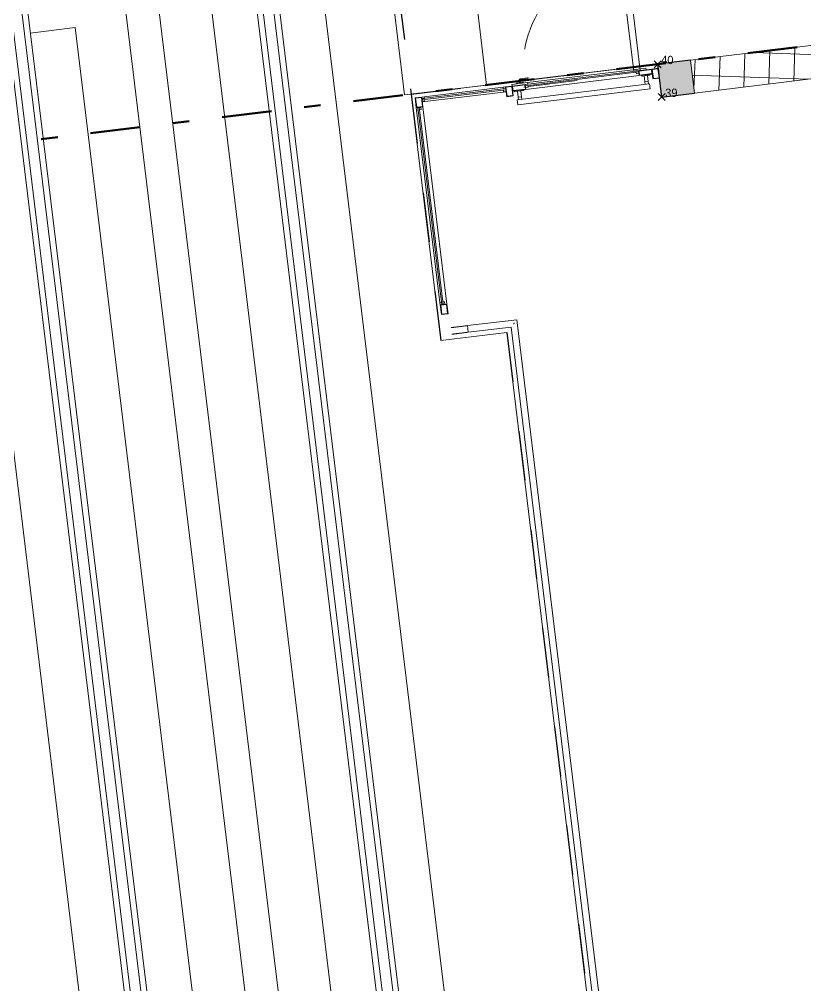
# Model space of a CAD drawing. Header units: metres. Extents: x 400403 to 400526, y 4543947 to 4544120.
# Drawn here: x 400452.14 to 400456.89, y 4543983.82 to 4543989.66 of the extents above; entities that cross this region are included whole.
import ezdxf

# ---------------------------------------------------------------- set-up
doc = ezdxf.new("R2010")
doc.units = ezdxf.units.M
doc.linetypes.add('Dash', pattern=[0.6, 0.3, -0.3])
doc.linetypes.add('Dash Dot 3mm MPD', pattern=[0.7, 0.3, -0.2, 0, -0.2])
for name, color, linetype, lineweight, true_color in [('A-----NPP', 7, 'Continuous', 15, 0x00a000), ('A_AREA', 4, 'Dash', 60, 0x00ffff), ('A_DOOR', 5, 'Continuous', 13, 0x0000ff), ('A_RC', 7, 'Continuous', 15, 0x007f00)]:
    doc.layers.add(name, color=color, linetype=linetype, lineweight=lineweight, true_color=true_color)
for name, color, linetype, lineweight in [('A_ELEVATION_2', 7, 'Continuous', 18), ('A_HANDRAIL', 7, 'Continuous', 5), ('A_HATCH', 7, 'Continuous', 18), ('G-PLANOTM', 7, 'Continuous', 13)]:
    doc.layers.add(name, color=color, linetype=linetype, lineweight=lineweight)

# ---------------------------------------------------------------- blocks, each defined once
blk = doc.blocks.new('Railing - balluster-2-2422211-PERON KAT _1_10 _-3_21_ KOTU TUĞLA DUVAR PLANI - 2_2')
at = {"layer": 'A_HANDRAIL', "color": 9, "lineweight": 5, "true_color": 0xc0c0c0}
for p, q in [((-0.002336497904118349, -0.09999999999998369), (1.143716304973943e-14, -0.09999999999998369)), ((1.142828126554243e-14, -0.09999999999998369), (0.002336497904141222, -0.09999999999998369))]:
    blk.add_line(p, q, dxfattribs=at)
at = {"layer": 'A_HANDRAIL', "color": 9, "lineweight": 5, "true_color": 0xc0c0c0, "flags": 128}
for points in [[(-0.0199999999998915, 9.096083886106499e-14), (-0.0199999999998915, -7.998933382026507e-05), (-0.0199999999998915, -0.00031982936965411), (-0.0199999999998915, -0.0007191364145245643), (-0.0199999999998915, -0.001277271662350188), (-0.0199999999998915, -0.001993342215790472), (-0.0199999999998915, -0.002866202514712177), (-0.0199999999998915, -0.003894456168833665), (-0.0199999999998915, -0.005076458191671122), (-0.0199999999998915, -0.006410317632117926), (-0.0199999999998915, -0.007893900599624555), (-0.0199999999998915, -0.009524833677915559), (-0.0199999999998915, -0.01130050772198517), (-0.0199999999998915, -0.01321808203214729), (-0.01999999999987417, -0.01527448889857323), (-0.0199999999998915, -0.01746643850894519), (-0.01999999999987417, -0.01979042421147641), (-0.0199999999998915, -0.02224272812481689), (-0.01999999999987417, -0.02481942708582244), (-0.0199999999998915, -0.02751639892582219), (-0.0199999999998915, -0.03032932906519283), (-0.0199999999998915, -0.03325371741577886), (-0.0199999999998915, -0.03628488558005324), (-0.0199999999998915, -0.03941798433557005), (-0.0199999999998915, -0.04264800139265931), (-0.0199999999998915, -0.04596976941309701), (-0.0199999999998915, -0.04937797427663484), (-0.0199999999998915, -0.05286716358253805), (-0.0199999999998915, -0.05643175537224041), (-0.0199999999998915, -0.060066047059286), (-0.0199999999998915, -0.06376422455225081), (-0.0199999999998915, -0.06752037155603437), (-0.01999999999987417, -0.0713284790367161), (-0.0199999999998915, -0.0751824548346737), (-0.0199999999998915, -0.07907613341077273), (-0.0199999999998915, -0.08300328570988713), (-0.01999999999987417, -0.08695762912609661), (-0.0199999999998915, -0.0909328375534825), (-0.01999999999987417, -0.0949225515065519), (-0.0199999999998915, -0.09892038829409071), (-0.0199999999998915, -0.09999999999991663)], [(0.02000000000011673, -0.09999999999991663), (0.02000000000011673, -0.09600106658125798), (0.02000000000011673, -0.0920085306030009), (0.02000000000011673, -0.08802877927102752), (0.02000000000011673, -0.08406817933849345), (0.02000000000009941, -0.08013306692040986), (0.02000000000011673, -0.07622973735719714), (0.02000000000009941, -0.07236443514350521), (0.02000000000009941, -0.06854334393830508), (0.02000000000011673, -0.06477257667240817), (0.02000000000011673, -0.0610581657690543), (0.02000000000009941, -0.05740605349331318), (0.02000000000011673, -0.05382208244575848), (0.02000000000011673, -0.05031198621553563), (0.02000000000011673, -0.0468813802078275), (0.02000000000011673, -0.04353575266041902), (0.02000000000011673, -0.04028045586367621), (0.02000000000011673, -0.0371206975980689), (0.02000000000011673, -0.03406153280276863), (0.02000000000011673, -0.03110785548885326), (0.02000000000011673, -0.02826439090996099), (0.02000000000011673, -0.02553568800282099), (0.02000000000011673, -0.02292611211002238), (0.02000000000011673, -0.02043983799628367), (0.02000000000011673, -0.01808084316981766), (0.02000000000011673, -0.01585290151912274), (0.02000000000011673, -0.01375957727557841), (0.02000000000011673, -0.01180421931142222), (0.02000000000011673, -0.00998995578226028), (0.02000000000011673, -0.008319689122744103), (0.02000000000011673, -0.006796091403193043), (0.02000000000009941, -0.00542160005495897), (0.02000000000011673, -0.004198413970987087), (0.02000000000011673, -0.003128489988083084), (0.02000000000011673, -0.002213539756383239), (0.02000000000011673, -0.001455027001069334), (0.02000000000011673, -0.0008541651807421204), (0.02000000000011673, -0.0004119155461480887), (0.02000000000011673, -0.0001289856023522134), (0.02000000000011673, -5.827976912235045e-06), (0.02000000000011673, 9.096083886106499e-14)]]:
    blk.add_lwpolyline(points, dxfattribs=at)
blk = doc.blocks.new('Railing - Railing-2423707-PERON KAT _1_10 _-3_21_ KOTU TUĞLA DUVAR PLANI - 2_2')
at = {"rotation": 144.0002451151524}
blk.add_blockref('Railing - balluster-2-2422211-PERON KAT _1_10 _-3_21_ KOTU TUĞLA DUVAR PLANI - 2_2', (114.8217638250761, -28.89402495623902), dxfattribs=at)
blk = doc.blocks.new('Top Rail Type - Top Rail_Internal_-2424180-PERON KAT _1_10 _-3_21_ KOTU TUĞLA DUVAR PLANI - 2_2')
at = {"layer": 'A_HANDRAIL', "color": 9, "lineweight": 5, "true_color": 0xc0c0c0}
for p, q in [((115.0406961514006, -28.55866151683314), (114.8643616140231, -28.80136736951869)), ((129.6434993256456, -39.16812360295055), (115.0406961514006, -28.55866151683315)), ((114.8967223943811, -28.82487864116904), (115.0495456601084, -28.61453356884157)), ((115.0495456601084, -28.61453356884158), (129.6199880539952, -39.20048438330865)), ((114.8824322765891, -28.8144963562672), (114.8786517318149, -28.81174965442046))]:
    blk.add_line(p, q, dxfattribs=at)
blk.add_open_spline([(115.0456389983474, -28.58985955416112), (115.045564562483, -28.58938028544159), (115.0453947705791, -28.58829100359698), (115.0451209057742, -28.58659754281015), (115.0448470408587, -28.58490408217497), (115.0446772491378, -28.58381480007954), (115.0446028132281, -28.58333553142207)], degree=3, knots=[0.4627283698569553, 0.4627283698569553, 0.4627283698569553, 0.4627283698569553, 0.4791666666666667, 0.5, 0.5208333333333334, 0.5372716301438553, 0.5372716301438553, 0.5372716301438553, 0.5372716301438553], dxfattribs=at)
blk = doc.blocks.new('Top Rail Type - Top Rail_Internal_-V12-PERON KAT _1_10 _-3_21_ KOTU TUĞLA DUVAR PLANI - 2_2')
at = {"layer": 'A_HANDRAIL', "color": 9, "lineweight": 5, "true_color": 0xc0c0c0}
for p, q in [((114.8643616140229, -28.80136736951866), (115.0406961514005, -28.55866151683309)), ((115.0406961514005, -28.55866151683309), (129.6434993256455, -39.16812360295052)), ((114.896722394381, -28.824878641169), (115.0495456601082, -28.61453356884151)), ((115.0495456601082, -28.61453356884151), (129.6199880539951, -39.2004843833086)), ((114.8643616140229, -28.80136736951866), (114.896722394381, -28.824878641169))]:
    blk.add_line(p, q, dxfattribs=at)
blk = doc.blocks.new('C1060_30_TUNNEL_PLATFORM EDGE - C1060_30_TUNNEL_PLATFORM EDGE-4192308-PERON KAT _1_10 _-3_21_ KOTU TUĞLA DUVAR PLANI - 2_2')
at = {"layer": 'G-PLANOTM'}
for p, q in [((90, 1.999999979749713), (24.83265379565709, 1.999999979749713)), ((90, 1.999999979749713), (90, 1.499999979749506)), ((90, 1.499999979749506), (25.19592505965992, 1.499999979749506))]:
    blk.add_line(p, q, dxfattribs=at)
blk = doc.blocks.new('E1010_70_PLATFORM ENDING DOOR - INT HOLLOW METAL-4232869-PERON KAT _1_10 _-3_21_ KOTU TUĞLA DUVAR PLANI - 2_2')
at = {"layer": 'A_DOOR', "lineweight": 15}
for p, q in [((0.974999999999992, 1.245000000000009), (1.014999999999992, 1.245000000000009)), ((0.9749999999999922, 1.185000000000009), (0.974999999999992, 1.245000000000009)), ((0.9774999999999919, 1.242500000000011), (0.9774999999999922, 1.187500000000011)), ((1.012499999999992, 1.242500000000011), (0.9774999999999919, 1.242500000000011)), ((1.012499999999992, 1.187500000000011), (1.012499999999992, 1.242500000000011)), ((1.014999999999992, 1.245000000000009), (1.014999999999992, 1.185000000000009)), ((1.014999999999992, 1.185000000000009), (0.9749999999999922, 1.185000000000009)), ((0.9774999999999922, 1.187500000000011), (1.012499999999992, 1.187500000000011)), ((0.9869999999999886, 1.185000000000009), (0.9969999999999881, 1.185000000000009)), ((0.9869999999999888, 1.170000000000009), (0.9869999999999886, 1.185000000000009)), ((0.9969999999999885, 1.170000000000009), (0.9869999999999888, 1.170000000000009)), ((0.9969999999999886, 1.185000000000009), (1.004999999999991, 1.185000000000009)), ((0.9969999999999897, -0.01499999999999172), (0.9969999999999886, 1.185000000000009)), ((0.9969999999999881, 1.185000000000009), (0.9969999999999885, 1.170000000000009)), ((1.004999999999991, 1.185000000000009), (1.004999999999992, -0.01499999999999172)), ((1.00499999999999, 1.185000000000009), (1.01499999999999, 1.185000000000009)), ((1.004999999999991, 1.170000000000009), (1.00499999999999, 1.185000000000009)), ((1.01499999999999, 1.170000000000009), (1.004999999999991, 1.170000000000009)), ((1.01499999999999, 1.185000000000009), (1.01499999999999, 1.170000000000009)), ((0.9869999999999904, 8.595257838805992e-15), (0.9969999999999903, 8.662937034387142e-15)), ((0.9869999999999904, -0.01499999999999172), (0.9869999999999904, 8.595257838805992e-15)), ((0.9969999999999903, 8.662937034387142e-15), (0.9969999999999903, -0.01499999999999165)), ((1.004999999999992, 8.595257838805992e-15), (1.014999999999992, 8.662937034387142e-15)), ((1.004999999999992, -0.01499999999999172), (1.004999999999992, 8.595257838805992e-15)), ((1.014999999999992, 8.662937034387142e-15), (1.014999999999992, -0.01499999999999165)), ((-0.4650000000000079, -0.01499999999999442), (-0.4250000000000079, -0.01499999999999442)), ((-0.4650000000000077, -0.07499999999999432), (-0.4650000000000079, -0.01499999999999442)), ((-0.4625000000000079, -0.0174999999999944), (-0.4625000000000078, -0.07249999999999435)), ((-0.4275000000000079, -0.0174999999999944), (-0.4625000000000079, -0.0174999999999944)), ((-0.4275000000000077, -0.07249999999999435), (-0.4275000000000079, -0.0174999999999944)), ((-0.4250000000000079, -0.01499999999999442), (-0.4250000000000078, -0.07499999999999432)), ((-0.4250000000000079, -0.07499999999999432), (-0.4250000000000079, -0.0449999999999941)), ((-0.4250000000000079, -0.0449999999999941), (-0.3450000000000079, -0.0449999999999941)), ((-0.3475000000000079, -0.04749999999999407), (-0.4225000000000079, -0.04749999999999407)), ((-0.4225000000000079, -0.04749999999999407), (-0.4225000000000079, -0.07249999999999435)), ((-0.3475000000000079, -0.07249999999999435), (-0.3475000000000079, -0.04749999999999407)), ((-0.3450000000000079, -0.0449999999999941), (-0.3450000000000079, -0.07499999999999432)), ((-0.3450000000000079, -0.05699999999999408), (-0.330000000000008, -0.05699999999999408)), ((-0.3450000000000079, -0.06699999999999397), (-0.3450000000000079, -0.05699999999999408)), ((-0.330000000000008, -0.05699999999999408), (-0.330000000000008, -0.06699999999999397)), ((0.3299999999999924, -0.05699999999999192), (0.3449999999999924, -0.05699999999999192)), ((0.3299999999999924, -0.0669999999999918), (0.3299999999999924, -0.05699999999999192)), ((0.3449999999999924, -0.07499999999999162), (0.3449999999999924, -0.04499999999999139)), ((0.3449999999999924, -0.04499999999999139), (0.4249999999999923, -0.04499999999999139)), ((0.3449999999999924, -0.05699999999999192), (0.3449999999999924, -0.0669999999999918)), ((0.4224999999999923, -0.04749999999999137), (0.3474999999999923, -0.04749999999999137)), ((0.3474999999999923, -0.04749999999999137), (0.3474999999999923, -0.07249999999999164)), ((0.4224999999999923, -0.07249999999999164), (0.4224999999999923, -0.04749999999999137)), ((0.4249999999999922, -0.01499999999999172), (0.4649999999999923, -0.01499999999999172)), ((0.4249999999999923, -0.07499999999999162), (0.4249999999999922, -0.01499999999999172)), ((0.4249999999999923, -0.04499999999999139), (0.4249999999999923, -0.07499999999999162)), ((0.4274999999999923, -0.01749999999999169), (0.4274999999999924, -0.07249999999999164)), ((0.4624999999999923, -0.01749999999999169), (0.4274999999999923, -0.01749999999999169)), ((0.4624999999999925, -0.07249999999999164), (0.4624999999999923, -0.01749999999999169)), ((0.4649999999999923, -0.01499999999999172), (0.4649999999999924, -0.07499999999999162)), ((0.4649999999999924, -0.04699999999999148), (0.4799999999999925, -0.04699999999999148)), ((0.4649999999999924, -0.05699999999999138), (0.4649999999999924, -0.04699999999999148)), ((0.4649999999999921, -0.05699999999999138), (0.974999999999992, -0.05699999999999138)), ((0.4649999999999921, -0.06499999999999388), (0.4649999999999921, -0.05699999999999138)), ((0.4799999999999925, -0.05699999999999138), (0.4649999999999924, -0.05699999999999138)), ((0.4799999999999925, -0.04699999999999148), (0.4799999999999925, -0.05699999999999138)), ((0.959999999999992, -0.04699999999998986), (0.9749999999999921, -0.04699999999998986)), ((0.959999999999992, -0.05699999999998975), (0.959999999999992, -0.04699999999998986)), ((0.9749999999999921, -0.05699999999998975), (0.959999999999992, -0.05699999999998975)), ((0.974999999999992, -0.01499999999999172), (1.014999999999992, -0.01499999999999172)), ((0.9749999999999922, -0.07499999999999162), (0.974999999999992, -0.01499999999999172)), ((0.9749999999999921, -0.04699999999998986), (0.9749999999999921, -0.05699999999998975)), ((0.974999999999992, -0.05699999999999138), (0.974999999999992, -0.06499999999999388)), ((0.9774999999999919, -0.01749999999999007), (0.9774999999999922, -0.07249999999999002)), ((1.012499999999992, -0.01749999999999007), (0.9774999999999919, -0.01749999999999007)), ((0.9969999999999903, -0.01499999999999165), (0.9869999999999904, -0.01499999999999172)), ((1.004999999999992, -0.01499999999999171), (0.9969999999999897, -0.01499999999999172)), ((1.014999999999992, -0.01499999999999165), (1.004999999999992, -0.01499999999999172)), ((1.012499999999992, -0.07249999999999002), (1.012499999999992, -0.01749999999999007)), ((1.014999999999992, -0.01499999999999172), (1.014999999999992, -0.07499999999999162)), ((-0.4250000000000078, -0.07499999999999432), (-0.4650000000000077, -0.07499999999999432)), ((-0.4625000000000078, -0.07249999999999435), (-0.4275000000000077, -0.07249999999999435)), ((-0.3450000000000079, -0.07499999999999432), (-0.4250000000000079, -0.07499999999999432)), ((-0.4225000000000079, -0.07249999999999435), (-0.3475000000000079, -0.07249999999999435)), ((-0.3900000000000078, -0.07499999999999432), (-0.330000000000008, -0.07499999999999432)), ((-0.3900000000000078, -0.08499999999999422), (-0.3900000000000078, -0.07499999999999432)), ((-0.3300000000000079, -0.08499999999999422), (-0.3900000000000078, -0.08499999999999422)), ((-0.3450000000000079, -0.0669999999999918), (0.3449999999999924, -0.0669999999999918)), ((-0.3450000000000079, -0.07499999999999432), (-0.3450000000000079, -0.0669999999999918)), ((-0.330000000000008, -0.06699999999999397), (-0.3450000000000079, -0.06699999999999397)), ((0.3449999999999924, -0.07499999999999432), (-0.3450000000000079, -0.07499999999999432)), ((-0.330000000000008, -0.07499999999999432), (-0.3300000000000079, -0.08499999999999422)), ((0.3449999999999924, -0.0669999999999918), (0.3299999999999924, -0.0669999999999918)), ((0.3299999999999924, -0.07499999999999162), (0.4249999999999923, -0.07499999999999162)), ((0.3299999999999924, -0.08499999999999151), (0.3299999999999924, -0.07499999999999162)), ((0.4249999999999924, -0.08499999999999151), (0.3299999999999924, -0.08499999999999151)), ((0.3449999999999924, -0.0669999999999918), (0.3449999999999924, -0.07499999999999432)), ((0.4249999999999923, -0.07499999999999162), (0.3449999999999924, -0.07499999999999162)), ((0.3474999999999923, -0.07249999999999164), (0.4224999999999923, -0.07249999999999164)), ((0.4249999999999923, -0.07499999999999162), (0.4249999999999924, -0.08499999999999151)), ((0.4649999999999924, -0.07499999999999162), (0.4249999999999923, -0.07499999999999162)), ((0.4274999999999924, -0.07249999999999164), (0.4624999999999925, -0.07249999999999164)), ((0.974999999999992, -0.06499999999999388), (0.4649999999999921, -0.06499999999999388)), ((0.4649999999999924, -0.06499999999999334), (0.4799999999999925, -0.06499999999999334)), ((0.4649999999999924, -0.07499999999999324), (0.4649999999999924, -0.06499999999999334)), ((0.4799999999999925, -0.07499999999999324), (0.4649999999999924, -0.07499999999999324)), ((0.4799999999999925, -0.06499999999999334), (0.4799999999999925, -0.07499999999999324)), ((0.959999999999992, -0.06499999999999172), (0.9749999999999921, -0.06499999999999172)), ((0.959999999999992, -0.07499999999999162), (0.959999999999992, -0.06499999999999172)), ((0.9749999999999921, -0.07499999999999162), (0.959999999999992, -0.07499999999999162)), ((0.9749999999999921, -0.06499999999999172), (0.9749999999999921, -0.07499999999999162)), ((1.014999999999992, -0.07499999999999162), (0.9749999999999922, -0.07499999999999162)), ((0.9774999999999922, -0.07249999999999002), (1.012499999999992, -0.07249999999999002))]:
    blk.add_line(p, q, dxfattribs=at)
at = {"layer": 'A_DOOR'}
for p, q in [((0.974999999999992, -0.01499999999999172), (0.974999999999992, 1.185000000000009)), ((1.014999999999992, 1.170000000000007), (1.014999999999992, 1.015187933717243e-14)), ((0.4044440494718735, 0.04174289858439793), (-0.4005559505281298, 0.04174289858443258)), ((-0.4005559505280796, 0.01174289858431221), (-0.4005559505280795, 0.04174289858431221)), ((-0.4005559505281341, 0.01174289858442207), (0.4044440494718691, 0.01174289858440475)), ((-0.3945797254728815, -0.003612440475016215), (-0.3945797254728814, 0.01174669302401121)), ((-0.3745797254728819, 0.01175939147384203), (-0.374579725472882, -0.003612440475016194)), ((0.3770827252608809, -0.003612440475018926), (0.3770827252608809, 0.01174289858431011)), ((0.3970827252608805, 0.01174289858430848), (0.3970827252608804, -0.003612440475018958)), ((0.4044440494719206, 0.04174289858430946), (0.4044440494719205, 0.01174289858430946)), ((-0.4088969128587294, -0.03947030485118735), (-0.4088969128587294, -0.04499999999988581)), ((-0.406128127817383, -0.03947030485128616), (-0.4088969128586771, -0.03947030485128615)), ((-0.4088969128586765, -0.03947030485128615), (-0.4048619663790108, -0.03947030485128616)), ((-0.4048619663790108, -0.03947030485128607), (-0.3640883171177384, -0.03947030485128614)), ((-0.3745797254728815, -0.003612440475016254), (-0.3945797254728815, -0.003612440475016215)), ((-0.3945797254728819, -0.003612440475016211), (-0.3945797254728821, -0.03947030485128535)), ((-0.374579725472882, -0.003612440475016249), (-0.374579725472882, -0.03947030485128538)), ((-0.3640883171177384, -0.03947030485128616), (-0.3600725658610873, -0.03947030485128617)), ((-0.3600725658610869, -0.03947030485128617), (-0.3629821546982512, -0.03947030485128616)), ((-0.3600725658611429, -0.04499999999988581), (-0.3600725658611386, -0.03947030485118735)), ((-0.3450000000000056, -0.0449999999999941), (0.3449999999999901, -0.0449999999999941)), ((0.3581801474065978, -0.03947030485117002), (0.3581801474065978, -0.04499999999988581)), ((0.3610897362438126, -0.03947030485128752), (0.3581801474066484, -0.0394703048512875)), ((0.3581801474066478, -0.0394703048512875), (0.3621958986632987, -0.03947030485128752)), ((0.3621958986632987, -0.03947030485128752), (0.4119695518584635, -0.03947030485128761)), ((0.3970827252608808, -0.003612440475018965), (0.3770827252608809, -0.003612440475018927)), ((0.3770827252608804, -0.003612440475018922), (0.3770827252608803, -0.03947030485128752)), ((0.3970827252608804, -0.003612440475018961), (0.3970827252608803, -0.03947030485128755)), ((0.4119695518584635, -0.03947030485128761), (0.4160044983381292, -0.03947030485128761)), ((0.4160044983381294, -0.03947030485128761), (0.4132357132968352, -0.03947030485128761)), ((0.416004498338087, -0.04499999999988581), (0.4160044983380783, -0.03947030485118735)), ((0.4649999999999923, -0.04499999999999139), (0.9749999999999921, -0.04499999999999139)), ((-0.3300000000000079, -0.08499999999999422), (0.3299999999999923, -0.08499999999999172)), ((0.368749999999992, -0.107499999999994), (0.326249999999992, -0.107499999999994)), ((0.326249999999992, -0.1124999999999939), (0.368749999999992, -0.1124999999999939)), ((0.354999999999941, -0.08499999999989405), (0.3549999999999366, -0.08999999999989292)), ((0.3649999999999922, -0.08999999999999421), (0.354999999999992, -0.08999999999999421)), ((0.354999999999992, -0.08999999999999421), (0.3563397459621477, -0.08999999999999421)), ((0.387499999999992, -0.08999999999999421), (0.3649999999999921, -0.08999999999999421)), ((0.373749999999992, -0.08999999999999415), (0.373749999999992, -0.102499999999994)), ((0.378749999999992, -0.102499999999994), (0.378749999999992, -0.08999999999999415)), ((0.397499999999992, -0.08999999999999421), (0.387499999999992, -0.08999999999999421)), ((0.3961602540378363, -0.08999999999999421), (0.397499999999992, -0.08999999999999421)), ((0.3974999999999443, -0.08999999999989292), (0.3974999999999443, -0.08499999999987672)), ((0.9599999999999902, -0.07499999999999162), (0.4799999999999941, -0.07499999999999162))]:
    blk.add_line(p, q, dxfattribs=at)
at = {"layer": 'A_DOOR', "color": 176, "true_color": 0x00007f}
for p, q in [((-0.3549999999999658, -0.07500000000000649), (-0.3149999999999658, -0.07500000000000642)), ((-0.3549999999999658, -0.07500000000000649), (-0.3549999999999646, -0.7850000000000066)), ((-0.3149999999999646, -0.7850000000000066), (-0.3149999999999658, -0.07500000000000637)), ((-0.3549999999999646, -0.7850000000000066), (-0.3149999999999646, -0.7850000000000066))]:
    blk.add_line(p, q, dxfattribs=at)
at = {"layer": 'A_DOOR', "color": 7, "lineweight": 5}
for p, q in [((0.3549999999999663, -0.1000000000009694), (-0.3550000000000071, -0.1000000000009717)), ((0.2072335025380465, -0.1000000000009698), (0.3549999999999663, -0.1000000000009694))]:
    blk.add_line(p, q, dxfattribs=at)
at = {"layer": 'A_DOOR', "color": 7, "linetype": 'Dash', "lineweight": 5}
for p, q in [((0.3299999999999952, -0.06000000000096977), (-0.2504822335025506, -0.06000000000097165)), ((0.2072335025380255, -0.06000000000097017), (0.329999999999993, -0.06000000000096977)), ((0.3474999999999881, -0.06000000000096972), (0.3549999999999531, -0.06000000000096969)), ((0.3549999999999531, -0.06000000000096969), (0.3474999999999992, -0.06000000000096972))]:
    blk.add_line(p, q, dxfattribs=at)
at = {"layer": 'A_DOOR', "linetype": 'Dash', "lineweight": 5}
blk.add_arc((-0.3549999999999656, -0.07500000000000649), 0.7099999999999996, 269.9999999999997, 1.000000000000618, dxfattribs=at)
at = {"layer": 'A_DOOR'}
for centre, radius, start, end in [((0.326249999999992, -0.1099999999999939), 0.002500000000000002, 90, 269.9999999999996), ((0.368749999999992, -0.102499999999994), 0.01000000000000001, 269.9999999999999, 3.975693351829397e-13), ((0.368749999999992, -0.102499999999994), 0.005000000000000004, 269.9999999999996, 0)]:
    blk.add_arc(centre, radius, start, end, dxfattribs=at)
blk = doc.blocks.new('M09-PRT-S24-ZZ-M3-ARC-01_rvt-1-PERON KAT _1_10 _-3_21_ KOTU TUĞLA DUVAR PLANI - 2_2')
at = {"layer": 'A_HATCH', "lineweight": 5, "true_color": 0x787878}
h = blk.add_hatch(dxfattribs=at)
h.set_pattern_fill('FP_2', color=8, style=0, pattern_type=2)
h.set_pattern_definition([(45, (0, 0), (-0.1060660171779821, 0.1060660171779821), []), (135, (0, 0), (-0.1060660171779821, -0.1060660171779821), [])])
h.paths.add_polyline_path([(114.7689063427355, -26.84020845782282), (115.3863468602958, -25.99032440283748), (115.2245467559778, -25.87276281740931), (114.6070996491764, -26.72265594224162)], flags=0)
at = {"layer": 'A_RC', "lineweight": 5, "true_color": 0xff8000}
blk.add_hatch(color=30, dxfattribs=at).paths.add_polyline_path([(114.6513538271543, -27.00201515138192), (114.7689063427355, -26.84020845782279), (114.6070996491764, -26.72265594224161), (114.4895471335952, -26.88446263580071), (114.4960644850319, -26.88919748971471)], flags=0)
at = {"layer": 'A-----NPP', "color": 8, "lineweight": 5, "true_color": 0x7f7f7f}
for p, q in [((129.6837529130433, -40.67791728986956), (61.15674047199834, 9.10987156570154)), ((129.6631607588328, -40.70625995862839), (61.15674047199834, 9.066567821165558)), ((61.15674047199834, 8.987542201254882), (129.6255818434477, -40.75798289835546)), ((61.15674047199834, 8.944238456716471), (129.6049896892361, -40.78632556711587)), ((128.795871885355, -41.89998068390911), (61.15674047199834, 7.242724845237294)), ((128.7752797311433, -41.92832335266954), (61.15674047199834, 7.19942110069888)), ((61.15674047199834, 7.120395480788196), (128.7377008157582, -41.98004629239659)), ((61.15674047199834, 7.077091736252211), (128.7171086615477, -42.00838896115542))]:
    blk.add_line(p, q, dxfattribs=at)
at = {"layer": 'A_AREA', "lineweight": 25}
for p, q in [((61.15674047199828, 10.00937164759286), (113.6075442818148, -28.09836794830504)), ((113.9972426070283, -27.56198939355512), (114.4894901818914, -26.88446263580068)), ((113.6075442818148, -28.09836794830505), (113.9943036980712, -27.56603449110101)), ((113.6075442818148, -28.09836794830506), (114.8210697733883, -28.98004582675184)), ((115.0561824898939, -28.65643802316808), (129.699391125605, -39.29535184346789))]:
    blk.add_line(p, q, dxfattribs=at)
at = {"layer": 'A_ELEVATION_2', "lineweight": 20}
for p, q in [((115.2245467559777, -25.87276281740929), (114.6070996491763, -26.7226559422416)), ((114.7689063427354, -26.84020845782279), (115.3863468602957, -25.99032440283746))]:
    blk.add_line(p, q, dxfattribs=at)
at = {"layer": 'A_ELEVATION_2', "lineweight": 13}
blk.add_line((114.6070996491763, -26.7226559422416), (114.7689063427354, -26.84020845782279), dxfattribs=at)
at = {"layer": 'A_RC'}
for p, q in [((120.4851631140946, -35.13476268423855), (71.43812001522774, 0.4999999999997044)), ((71.77838033856857, 0.4999999999997044), (120.6027201645531, -34.97295928536356)), ((114.4894901818914, -26.88446263580068), (113.9972426070283, -27.5619893935551)), ((113.9943036980712, -27.56603449110101), (113.6075442818148, -28.09836794830508)), ((122.3660085819557, -35.02381826640717), (112.8196080483312, -28.08795228935599)), ((113.6075442818148, -28.09836794830507), (114.8210697733883, -28.98004582675184)), ((112.4199140767724, -28.63808384553095), (121.9663146103968, -35.57394982258211)), ((114.8210697733883, -28.98004582675184), (115.0561824898939, -28.65643802316809)), ((115.0561824898939, -28.65643802316808), (129.699391125605, -39.2953518434679)), ((111.9317124043229, -29.31003580103415), (111.7711737485389, -29.53099830439203)), ((121.4781129379473, -36.24590177808538), (111.9317124043229, -29.31003580103415)), ((111.532018432764, -29.8601673572091), (121.0784189663884, -36.79603333426032))]:
    blk.add_line(p, q, dxfattribs=at)
at = {"layer": 'A_RC', "color": 7, "lineweight": 25}
for p, q in [((114.6070996491763, -26.72265594224157), (114.4895471335951, -26.88446263580069)), ((114.6513538271542, -27.00201515138188), (114.7689063427354, -26.84020845782277)), ((114.4895471335951, -26.88446263580069), (114.6513538271542, -27.00201515138188))]:
    blk.add_line(p, q, dxfattribs=at)
at = {"layer": 'A_RC', "color": 7}
blk.add_line((114.7689063427354, -26.84020845782277), (114.6070996491763, -26.72265594224157), dxfattribs=at)
at = {"lineweight": 15}
for name, p, rotation in [('C1060_30_TUNNEL_PLATFORM EDGE - C1060_30_TUNNEL_PLATFORM EDGE-4192308-PERON KAT _1_10 _-3_21_ KOTU TUĞLA DUVAR PLANI - 2_2', (39.89113104319999, 23.55619662124861), 324.0000000000001), ('E1010_70_PLATFORM ENDING DOOR - INT HOLLOW METAL-4232869-PERON KAT _1_10 _-3_21_ KOTU TUĞLA DUVAR PLANI - 2_2', (114.2978755848708, -27.31842816428154), 234.0016058172268)]:
    blk.add_blockref(name, p, dxfattribs=dict(at, rotation=rotation))
for name in ['Top Rail Type - Top Rail_Internal_-2424180-PERON KAT _1_10 _-3_21_ KOTU TUĞLA DUVAR PLANI - 2_2', 'Top Rail Type - Top Rail_Internal_-V12-PERON KAT _1_10 _-3_21_ KOTU TUĞLA DUVAR PLANI - 2_2', 'Railing - Railing-2423707-PERON KAT _1_10 _-3_21_ KOTU TUĞLA DUVAR PLANI - 2_2']:
    blk.add_blockref(name, (0, 0), dxfattribs=at)
blk = doc.blocks.new('*U825')
at = {"color": 0, "linetype": 'ByBlock', "lineweight": -2, "transparency": 16777216}
for p, q in [((-0.7071067811865476, -0.7071067811865476), (0.7071067811865476, 0.7071067811865476)), ((-0.7071067811865476, 0.7071067811865476), (0.7071067811865476, -0.7071067811865476))]:
    blk.add_line(p, q, dxfattribs=at)
blk = doc.blocks.new('*U940', base_point=(400456.022755949, 4543989.194630034))
at = {"color": 1, "linetype": 'ByBlock', "insert": (400456.0439691524, 4543989.194630034), "char_height": 0.05, "attachment_point": 7}
blk.add_mtext('39', dxfattribs=at)
blk = doc.blocks.new('*U941', base_point=(400456.022755949, 4543989.194630034))
at = {"color": 61, "linetype": 'ByBlock', "lineweight": -2}
blk.add_blockref('*U940', (400456.022755949, 4543989.194630034), dxfattribs=at)
blk = doc.blocks.new('*U942', base_point=(400456.022755949, 4543989.194630034))
at = {"color": 61, "linetype": 'ByBlock', "lineweight": -2}
blk.add_blockref('*U941', (400456.022755949, 4543989.194630034), dxfattribs=at)
at = {"color": 60, "linetype": 'ByBlock', "lineweight": -2, "xscale": 0.03, "yscale": 0.03, "zscale": 0.03, "rotation": 8.537736462515939e-07}
blk.add_blockref('*U825', (400456.022755949, 4543989.194630034), dxfattribs=at)
blk = doc.blocks.new('*U943', base_point=(400455.9986010851, 4543989.393212451))
at = {"color": 1, "linetype": 'ByBlock', "insert": (400456.0198142885, 4543989.393212451), "char_height": 0.05, "attachment_point": 7}
blk.add_mtext('40', dxfattribs=at)
blk = doc.blocks.new('*U944', base_point=(400455.9986010851, 4543989.393212451))
at = {"color": 61, "linetype": 'ByBlock', "lineweight": -2}
blk.add_blockref('*U943', (400455.9986010851, 4543989.393212451), dxfattribs=at)
blk = doc.blocks.new('*U945', base_point=(400455.9986010851, 4543989.393212451))
at = {"color": 60, "linetype": 'ByBlock', "lineweight": -2, "xscale": 0.03, "yscale": 0.03, "zscale": 0.03, "rotation": 8.537736462515939e-07}
blk.add_blockref('*U825', (400455.9986010851, 4543989.393212451), dxfattribs=at)
at = {"color": 61, "linetype": 'ByBlock', "lineweight": -2}
blk.add_blockref('*U944', (400455.9986010851, 4543989.393212451), dxfattribs=at)

msp = doc.modelspace()

# ---------------------------------------------------------------- linework, layer by layer
at = {"layer": 'A-----NPP', "color": 8, "linetype": 'Dash Dot 3mm MPD', "lineweight": 50, "true_color": 0x808080}
msp.add_line((400439.0724869681, 4543987.337729172), (400496.17660247, 4543994.27235157), dxfattribs=at)

# ---------------------------------------------------------------- block references
at = {"lineweight": 5, "rotation": 312.9239939576965}
msp.add_blockref('M09-PRT-S24-ZZ-M3-ARC-01_rvt-1-PERON KAT _1_10 _-3_21_ KOTU TUĞLA DUVAR PLANI - 2_2', (400397.7144573492, 4544091.538091335), dxfattribs=at)
for name, p in [('*U945', (400455.9986010851, 4543989.393212451)), ('*U942', (400456.022755949, 4543989.194630034))]:
    msp.add_blockref(name, p)

doc.saveas('drawing.dxf')
